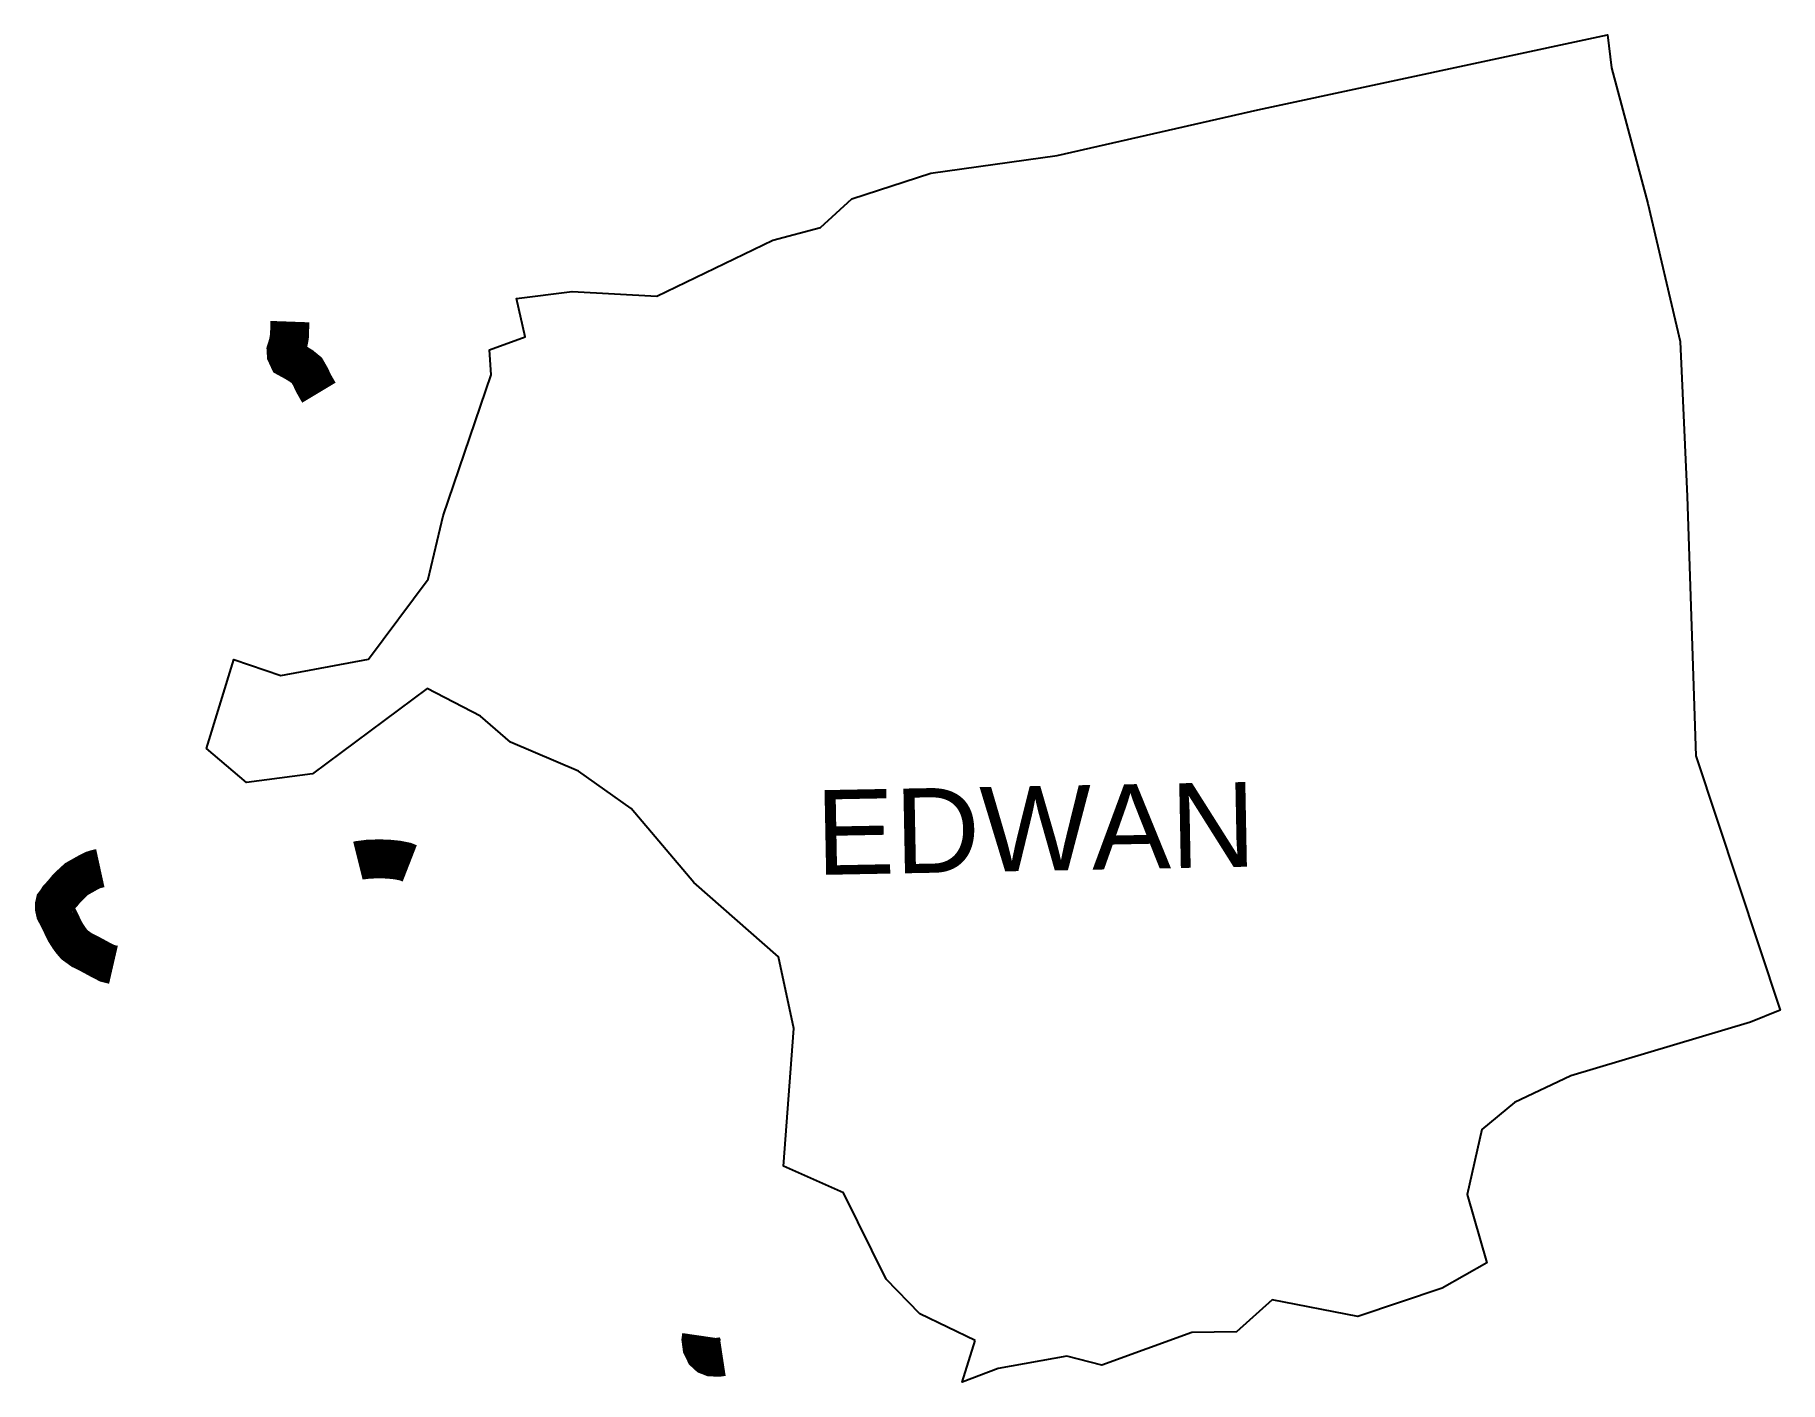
# Model space of a CAD drawing. Header units: metres. Extents: x 260620 to 262862, y 2161505 to 2163234.
import ezdxf

# ---------------------------------------------------------------- set-up
doc = ezdxf.new("R2010")
doc.units = ezdxf.units.M
for name, color, linetype in [('UNPROTECTED', 130, 'Continuous'), ('village', 3, 'Continuous'), ('VILLAGE NAME', 250, 'Continuous')]:
    doc.layers.add(name, color=color, linetype=linetype)
doc.styles.get("Standard").update_dxf_attribs({"font": 'simplex.shx'})

msp = doc.modelspace()

# ---------------------------------------------------------------- linework, layer by layer
at = {"color": 3, "flags": 128}
msp.add_lwpolyline([(261628.8, 2162986.7), (261669.2, 2163023.8)], dxfattribs=at)
at = {"layer": 'UNPROTECTED', "const_width": 50, "flags": 128}
for points in [[(260947.5, 2162866), (260946.8, 2162846.8), (260945, 2162837.2), (260942.5, 2162829.3), (260942.8, 2162824.2), (260945.3, 2162818.8), (260953.2, 2162814.5), (260962.5, 2162808.8), (260969.2, 2162803.3), (260973.8, 2162795.3), (260977.8, 2162786.8), (260981.1, 2162781), (260983.2, 2162777.3), (260984.7, 2162774.8)], [(261034.8, 2162174), (261036.4, 2162174.4), (261048.3, 2162175.9), (261061.7, 2162176.3), (261073.3, 2162176), (261085.4, 2162174.8), (261095.5, 2162172.8), (261101.4, 2162170.5)], [(260703.9, 2162164.4), (260699.8, 2162163.5), (260694.2, 2162161.8), (260688.7, 2162159), (260673.4, 2162150.4), (260666, 2162143.6), (260660.5, 2162138.1), (260655.4, 2162131.9), (260649.8, 2162125.8), (260647, 2162121.4), (260645.6, 2162119.6), (260644.9, 2162116.5), (260645, 2162113), (260646.1, 2162108), (260650.4, 2162099.9), (260654, 2162092.4), (260658.3, 2162083.4), (260663.2, 2162075.6), (260666.6, 2162070.9), (260671, 2162065.8), (260675.6, 2162062.5), (260680.2, 2162059.2), (260690.5, 2162054.1), (260705.8, 2162045.8), (260712.7, 2162042.3), (260719.5, 2162040.6), (260720.8, 2162040.3)], [(261476.2, 2161563.9), (261475.5, 2161559.1), (261476.7, 2161550), (261480.4, 2161542.4), (261484.4, 2161538.7), (261489.3, 2161536.8), (261498.8, 2161536.6), (261503.4, 2161537.3)]]:
    msp.add_lwpolyline(points, dxfattribs=at)
at = {"layer": 'village', "color": 3}
for points in [[(261669.2, 2163023.8, 0), (261770.7, 2163056.8, 0), (261933.1, 2163079.3, 0), (262190.7, 2163137.9, 0), (262640, 2163234.1, 0), (262645.1, 2163191.9, 0), (262691.7, 2163017.8, 0), (262733.3, 2162840.3, 0), (262742.4, 2162641.7, 0), (262753.3, 2162308.4, 0), (262861.6, 2161982, 0), (262823.6, 2161966.6, 0), (262592.6, 2161897.8, 0), (262520.3, 2161863.5, 0), (262478.5, 2161828.9, 0), (262459.5, 2161745.2, 0), (262484.9, 2161657.8, 0), (262427.5, 2161625.2, 0), (262319.3, 2161588.8, 0), (262209.2, 2161610.2, 0), (262163.4, 2161569, 0), (262106.1, 2161568.4, 0), (261990.5, 2161526.2, 0), (261945.2, 2161537.9, 0), (261857.2, 2161522.1, 0), (261811, 2161504.6, 0), (261827.8, 2161557.8, 0)], [(261827.8, 2161557.8, 0), (261756.7, 2161592.3, 0), (261713.4, 2161636.9, 0), (261658.4, 2161747.4, 0), (261581.5, 2161781.7, 0), (261594.8, 2161958.5, 0), (261574.9, 2162050.6, 0), (261466.3, 2162146.1, 0), (261385.8, 2162241.1, 0), (261318.3, 2162288.9, 0), (261231, 2162326.3, 0), (261192.3, 2162359.5, 0), (261123.6, 2162394.9, 0), (260976.6, 2162285.4, 0), (260891.6, 2162274.3, 0), (260840.5, 2162318.1, 0), (260875.6, 2162432.1, 0), (260935.8, 2162411.9, 0), (261048.6, 2162432.6, 0), (261125, 2162535.2, 0), (261144.5, 2162616.6, 0), (261205.8, 2162797.5, 0), (261203.9, 2162829.9, 0), (261249.7, 2162846.3, 0), (261238.3, 2162895.7, 0), (261309.9, 2162904.9, 0), (261418.9, 2162898.5, 0), (261567.9, 2162970.4, 0), (261628.8, 2162986.7, 0)]]:
    msp.add_polyline3d(points, dxfattribs=at)

# ---------------------------------------------------------------- texts
at = {"layer": 'VILLAGE NAME', "insert": (261621.7, 2162264.3), "char_height": 108.748, "attachment_point": 1, "rotation": 1.1028}
msp.add_mtext_dynamic_manual_height_columns('{\\fArial|b0|i0|c0|p34;EDWAN}', width=726.929, gutter_width=543.7, heights=[0], dxfattribs=at)

doc.saveas('drawing.dxf')
